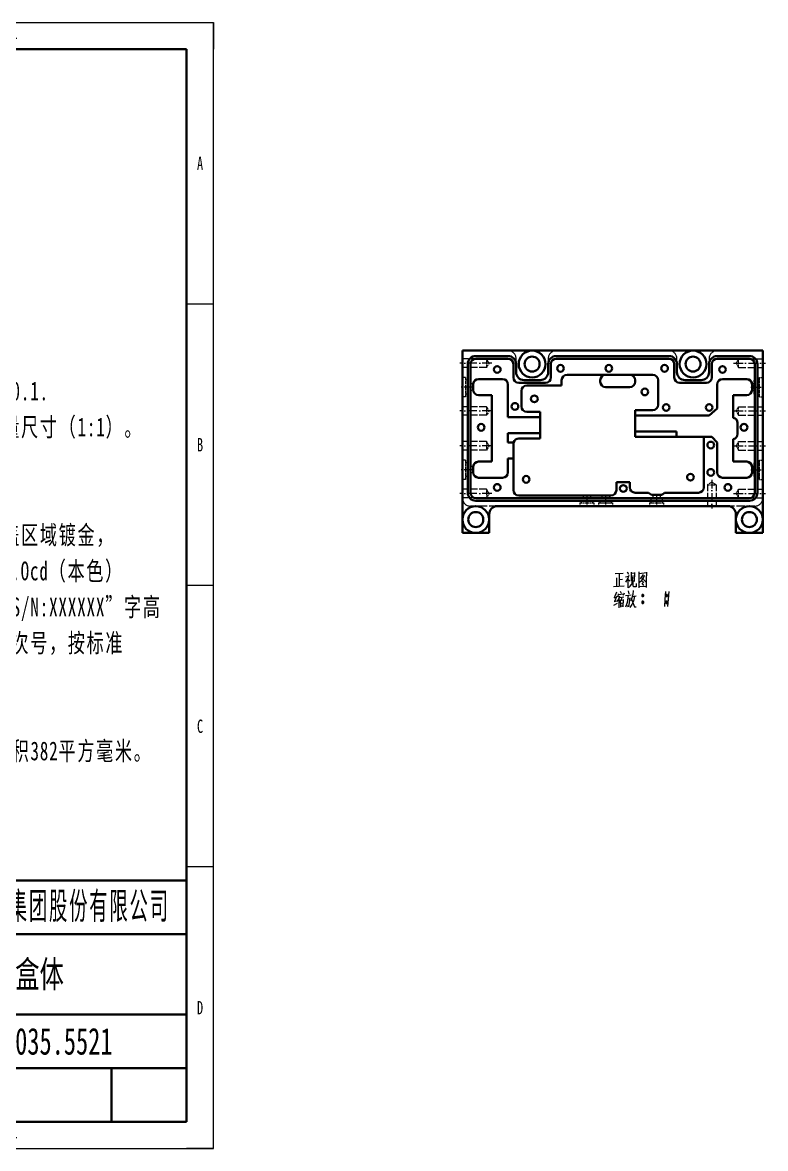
# Model space of a CAD drawing. Header units: millimetres. Extents: x -149 to 251, y -105 to 142.
# Drawn here: x 112.9 to 251.4, y -105 to 105 of the extents above; entities that cross this region are included whole.
import ezdxf
from ezdxf.enums import TextEntityAlignment as Align

# ---------------------------------------------------------------- set-up
doc = ezdxf.new("R2010")
doc.units = ezdxf.units.MM
for name, pattern in [('DASHDOT', [18.5, 12, -3, 0.5, -3]), ('DASHED', [15, 12, -3]), ('点画线', [18, 12, -2, 2, -2])]:
    doc.linetypes.add(name, pattern=pattern)
doc.layers.get('0').update_dxf_attribs({"color": 255, "lineweight": 35})
for name, color, linetype, lineweight in [('中心线层', 1, '点画线', 18), ('尺寸线层', 3, 'Continuous', 18), ('文本层', 3, 'Continuous', 18), ('粗实线层', 255, 'Continuous', 35), ('细实线层', 3, 'Continuous', 18), ('细线0层', 255, 'Continuous', 18)]:
    doc.layers.add(name, color=color, linetype=linetype, lineweight=lineweight)
doc.styles.add('_CAXA_TXTSTYLE_OVERRID_2', font='', dxfattribs={"width": 0.667, "height": 3.5})
doc.styles.add('标准', font='', dxfattribs={"width": 0.667})
doc.styles.get('_CAXA_TXTSTYLE_OVERRID_2').set_extended_font_data('仿宋')
doc.styles.get('标准').set_extended_font_data('宋体')

# ---------------------------------------------------------------- blocks, each defined once
blk = doc.blocks.new('*X2')
at = {"layer": '粗实线层'}
h = blk.add_hatch(color=150, dxfattribs=at)
h.paths.add_polyline_path([(-51.35, 36.46), (-51.35, 42.68), (-51.35, 43.63), (-49.09, 43.63), (-49.09, 40.69), (-46.81, 43.63), (-43.85, 43.63), (-46.43, 40.65), (-44.22, 36.48), (-46.97, 36.48), (-48.02, 38.82), (-49.13, 37.54), (-49.13, 36.46)], flags=0)
h.paths.add_polyline_path([(-51.13, 38.89), (-51.13, 39.65), (-51.13, 40.63), (-50.68, 40.63), (-50.68, 39.99), (-50.23, 40.63), (-49.58, 40.63), (-50.13, 40), (-49.61, 38.89), (-50.17, 38.89), (-50.49, 39.58), (-50.68, 39.37), (-50.68, 38.89)], flags=0)
h.paths.add_polyline_path([(-49.55, 40.16), (-49.55, 40.21), (-49.55, 40.63), (-48.19, 40.63), (-48.19, 40.16), (-48.65, 40.16), (-48.65, 38.89), (-49.12, 38.89), (-49.12, 40.16)], flags=0)
h.paths.add_polyline_path([(-48.03, 38.89), (-48.03, 39.98), (-48.03, 40.63), (-47.58, 40.63), (-47.58, 39.99), (-47.13, 40.63), (-46.48, 40.63), (-47.03, 40), (-46.51, 38.89), (-47.07, 38.89), (-47.39, 39.58), (-47.58, 39.37), (-47.58, 38.89)], flags=0)
at = {"layer": '中心线层'}
for p, q in [((-60.71, 25.6), (-60.71, 34.4)), ((-75.97, 30), (-55.97, 30))]:
    blk.add_line(p, q, dxfattribs=at)
at = {"layer": '尺寸线层'}
for p, q in [((-100, 40), (-180, 40)), ((-100, 35), (-180, 35)), ((-100, 30), (-180, 30)), ((-100, 15), (-180, 15)), ((-54.87, 10), (-180, 10)), ((-100, 5), (-180, 5))]:
    blk.add_line(p, q, dxfattribs=at)
at = {"layer": '文本层', "color": 150}
for p, q in [((-51.35, 36.46), (-51.35, 43.63)), ((-51.35, 43.63), (-49.09, 43.63)), ((-49.09, 43.63), (-49.09, 40.69)), ((-49.09, 40.69), (-46.81, 43.63)), ((-46.81, 43.63), (-43.85, 43.63)), ((-46.43, 40.65), (-43.85, 43.63)), ((-51.13, 40.63), (-51.13, 38.89)), ((-51.13, 40.63), (-50.68, 40.63)), ((-50.68, 40.63), (-50.68, 39.99)), ((-50.68, 39.99), (-50.23, 40.63)), ((-50.23, 40.63), (-49.58, 40.63)), ((-50.13, 40), (-49.58, 40.63)), ((-49.61, 38.89), (-50.13, 40)), ((-49.55, 40.63), (-48.19, 40.63)), ((-49.55, 40.63), (-49.55, 40.16)), ((-49.55, 40.16), (-49.12, 40.16)), ((-49.12, 40.16), (-49.12, 38.89)), ((-48.65, 40.16), (-48.19, 40.16)), ((-48.65, 40.16), (-48.65, 38.89)), ((-48.19, 40.63), (-48.19, 40.16)), ((-48.03, 40.63), (-48.03, 38.89)), ((-48.03, 40.63), (-47.58, 40.63)), ((-47.58, 40.63), (-47.58, 39.99)), ((-47.58, 39.99), (-47.13, 40.63)), ((-47.13, 40.63), (-46.48, 40.63)), ((-47.03, 40), (-46.48, 40.63)), ((-46.51, 38.89), (-47.03, 40)), ((-46.43, 40.65), (-44.22, 36.48)), ((-51.13, 38.89), (-50.68, 38.89)), ((-50.68, 39.37), (-50.49, 39.58)), ((-50.68, 38.89), (-50.68, 39.37)), ((-50.49, 39.58), (-50.17, 38.89)), ((-50.17, 38.89), (-49.61, 38.89)), ((-49.13, 37.54), (-48.02, 38.82)), ((-49.12, 38.89), (-48.65, 38.89)), ((-48.03, 38.89), (-47.58, 38.89)), ((-48.02, 38.82), (-46.97, 36.48)), ((-47.58, 39.37), (-47.39, 39.58)), ((-47.58, 38.89), (-47.58, 39.37)), ((-47.39, 39.58), (-47.07, 38.89)), ((-47.07, 38.89), (-46.51, 38.89)), ((-51.35, 36.46), (-49.13, 36.46)), ((-49.13, 36.46), (-49.13, 37.54)), ((-46.97, 36.48), (-44.22, 36.48))]:
    blk.add_line(p, q, dxfattribs=at)
at = {"layer": '文本层'}
blk.add_line((-49.13, 36.46), (-49.13, 36.46), dxfattribs=at)
at = {"layer": '粗实线层'}
for p, q in [((-180, 45), (-180, 0)), ((0, 45), (-180, 45)), ((-172, 45), (-172, 20)), ((-163.87, 45), (-163.87, 20)), ((-127.87, 45), (-127.87, 0)), ((-115.87, 45), (-115.87, 0)), ((-100, 0), (-100, 45)), ((-54.87, 45), (-54.87, 0)), ((0, 0), (0, 45)), ((-100, 35), (0, 35)), ((-76.87, 35), (-76.87, 15)), ((-73.79, 31.6), (-66.89, 33.4)), ((-73.79, 31.6), (-73.79, 28.4)), ((-66.89, 33.4), (-66.89, 26.6)), ((-73.79, 28.4), (-66.89, 26.6)), ((-100, 25), (-180, 25)), ((-54.87, 25), (-76.87, 25)), ((-100, 20), (-180, 20)), ((-167.87, 20), (-167.87, 0)), ((-155.87, 20), (-155.87, 0)), ((-139.87, 20), (-139.87, 0)), ((-54.87, 20), (0, 20)), ((-100, 15), (-54.87, 15)), ((-84.87, 15), (-84.87, 5)), ((-69.87, 15), (-69.87, 5)), ((0, 10), (-54.87, 10)), ((-14.04, 10), (-14.04, 0)), ((-100, 5), (-54.87, 5)), ((-76.87, 5), (-76.87, 0)), ((-180, 0), (0, 0))]:
    blk.add_line(p, q, dxfattribs=at)
for radius in [3.4, 1.6]:
    blk.add_circle((-60.71, 30), radius, dxfattribs=at)
at = {"layer": '细线0层'}
for p, q in [((-100, 30), (-76.87, 30)), ((-54.87, 20), (-76.87, 20))]:
    blk.add_line(p, q, dxfattribs=at)
at = {"layer": '尺寸线层', "color": 5, "insert": (-21.9, 40), "char_height": 5, "width": 42.792, "attachment_point": 5, "style": '_CAXA_TXTSTYLE_OVERRID_2'}
blk.add_mtext('\\T1.1;{\\W0.5;\\C150;今创集团股份有限公司}', dxfattribs=at)
at = {"layer": '尺寸线层', "attachment_point": 5, "style": '标准'}
for s, insert, char_height, width, line_spacing_factor in [('\\T1.1;\\W0.667;未标注公差', (-88.43, 32.5), 3.5, 38.5655, 0.921667), ('\\T1.1;\\W0.667;ISO2768-', (-88.43, 27.5), 3.5, 38.5655, 0.7), ('\\T1.1;\\W0.667;版本', (-176, 22.5), 3.5, 13.336, 0.921667), ('\\T1.1;\\W0.667;处数', (-167.93, 22.5), 3.5, 13.5605, 0.917778), ('\\T1.1;\\W0.667;更改文件号', (-145.87, 22.5), 3.5, 60.012, 0.917778), ('\\T1.1;\\W0.667;签字', (-121.87, 22.5), 3.5, 20.004, 0.921667), ('\\T1.1;\\W0.667;年 月 日', (-107.93, 22.5), 3.5, 26.4475, 0.921667), ('\\T1.1;\\W0.667;表面粗糙度', (-65.87, 22.5), 3.5, 36.674, 0.921667), ('\\T1.1;\\W0.667;设 计', (-173.93, 17.5), 3.5, 20.2285, 0.886667), ('\\T1.1;\\W0.667;工 艺', (-133.87, 17.5), 3.5, 20.004, 0.847778), ('\\T1.1;\\W0.667;ISO1302', (-65.87, 17.5), 3.5, 36.674, 0.7), ('\\T1.1;\\W0.667;校 核', (-173.93, 12.5), 3.5, 20.2285, 0.925556), ('\\T1.1;\\W0.667;标准化', (-133.87, 12.5), 3.5, 20.004, 0.917778), ('\\T1.1;\\W0.667;图 幅', (-92.43, 12.5), 3.5, 25.2295, 0.917778), ('\\T1.1;\\W0.667;重 量', (-77.37, 12.5), 3.5, 25.005, 0.875), ('\\T1.1;\\W0.667;比 例', (-62.37, 12.5), 3.5, 25.005, 0.902222), ('\\T1.1;\\W0.667;审核', (-133.87, 7.5), 3.5, 20.004, 0.925556), ('\\T1.1;\\W0.667;批准', (-133.87, 2.5), 3.5, 20.004, 0.91), ('\\T1.1;\\W0.667;共', (-96.46, 2.5), 3.5, 11.8108, 0.902222), ('\\T1.1;\\W0.667;张', (-80.87, 2.5), 3, 13.336, 0.766667), ('\\T1.1;\\W0.667;第', (-73.37, 2.5), 3.5, 11.669, 0.913889), ('\\T1.1;\\W0.667;张', (-58.31, 2.5), 3, 11.4846, 0.766667)]:
    blk.add_mtext(s, dxfattribs=dict(at, insert=insert, char_height=char_height, width=width, line_spacing_factor=line_spacing_factor))
at = {"layer": '尺寸线层', "char_height": 3.5, "width": 18.4107, "attachment_point": 5, "style": '标准'}
for s, insert in [('\\T1.1;\\H0.929172x;\\W0.610078;{\\C3;焊接审核}', (-173.93, 7.5)), ('\\T1.1;\\H0.929172x;\\W0.610078;{\\C3;粘接审核}', (-173.93, 2.5))]:
    blk.add_mtext(s, dxfattribs=dict(at, insert=insert))
at = {"layer": '尺寸线层', "style": '标准'}
for tag, height, width, p in [('KTK版本4', 3.34, 0.37182, (-176, 42.5)), ('处数4', 3.36, 0.62988, (-167.93, 42.5)), ('更改文件号4', 3.36, 0.667, (-145.87, 42.5)), ('签字4', 3.34, 0.667, (-121.87, 42.5)), ('年月日4', 3.34, 0.667, (-107.93, 42.5)), ('材料', 5, 0.667, (-77.43, 40)), ('KTK版本3', 3.34, 0.374264, (-176, 37.5)), ('处数3', 3.36, 0.636828, (-167.93, 37.5)), ('更改文件号3', 3.36, 0.667, (-145.87, 37.5)), ('签字3', 3.34, 0.667, (-121.87, 37.5)), ('年月日3', 3.34, 0.667, (-107.93, 37.5)), ('KTK版本2', 3.34, 0.374264, (-176, 32.5)), ('处数2', 3.36, 0.636828, (-167.93, 32.5)), ('更改文件号2', 3.36, 0.667, (-145.87, 32.5)), ('签字2', 3.34, 0.667, (-121.87, 32.5)), ('年月日2', 3.34, 0.667, (-107.93, 32.5)), ('KTK版本', 3.34, 0.429424, (-176, 27.5)), ('处数1', 3.36, 0.647024, (-167.93, 27.5)), ('更改文件号1', 3.36, 0.667, (-145.87, 27.5)), ('签字1', 3.34, 0.667, (-121.87, 27.5)), ('年月日1', 3.34, 0.667, (-107.93, 27.5)), ('名称', 5, 0.667, (-27.43, 27.5)), ('未注公差', 3, 0.667, (-88.43, 20)), ('设计', 3.47, 0.667, (-161.87, 17.5)), ('设计日期', 3.5, 0.667, (-147.87, 17.5)), ('工艺', 3.5, 0.667, (-121.87, 17.5)), ('工艺日期', 3.41, 0.667, (-107.93, 17.5)), ('图号', 5, 0.667, (-27.43, 15)), ('校核', 3.5, 0.667, (-161.87, 12.5)), ('校核日期', 3.33, 0.667, (-147.87, 12.5)), ('标准化', 3.36, 0.667, (-121.87, 12.5)), ('标准审核日期', 3.33, 0.525265, (-107.93, 12.5)), ('焊接审核', 3.25, 0.602894, (-161.87, 7.5)), ('焊接审核日期', 3.25, 0.538358, (-147.87, 7.5)), ('审核', 3.33, 0.667, (-121.87, 7.5)), ('审核日期', 3.33, 0.667, (-107.93, 7.5)), ('图幅', 3.36, 0.667, (-92.43, 7.5)), ('重量', 3.5, 0.667, (-77.37, 7.5)), ('比例', 3.41, 0.667, (-62.37, 7.5)), ('原图号', 5, 0.667, (-34.45, 5.12)), ('客户版本', 5, 0.462605, (-7.02, 5)), ('粘接审核', 3.25, 0.602894, (-161.87, 2.5)), ('粘接审核日期', 3.25, 0.538358, (-147.87, 2.5)), ('批准', 3.38, 0.667, (-121.87, 2.5)), ('批准日期', 3.37, 0.667, (-107.93, 2.5)), ('共几张', 3.38, 0.512128, (-88.89, 2.5)), ('第几张', 3.36, 0.521411, (-65.81, 2.5))]:
    blk.add_attdef(tag, text='', height=height, dxfattribs=dict(at, width=width)).set_placement(p, align=Align.MIDDLE_CENTER)
blk = doc.blocks.new('*X3')
at = {"layer": '尺寸线层', "linetype": 'Continuous'}
for p, q in [((-123.5, 96.29), (-148.5, 96.29)), ((-129.87, 96.29), (-129.87, -46.71)), ((-123.5, 90.79), (-148.5, 90.79)), ((-123.5, 85.29), (-148.5, 85.29)), ((-123.5, 79.79), (-148.5, 79.79)), ((-123.5, 74.29), (-148.5, 74.29)), ((-123.5, 68.79), (-148.5, 68.79)), ((-123.5, 63.29), (-148.5, 63.29)), ((-123.5, 57.79), (-148.5, 57.79)), ((-123.5, 52.29), (-148.5, 52.29)), ((-123.5, 46.79), (-148.5, 46.79)), ((-123.5, 41.29), (-148.5, 41.29)), ((-123.5, 35.79), (-148.5, 35.79)), ((-123.5, 30.29), (-148.5, 30.29)), ((-123.5, 24.79), (-148.5, 24.79)), ((-123.5, 19.29), (-148.5, 19.29)), ((-123.5, 13.79), (-148.5, 13.79)), ((-123.5, 8.29), (-148.5, 8.29)), ((-123.5, 2.79), (-148.5, 2.79)), ((-123.5, -2.71), (-148.5, -2.71)), ((-123.5, -8.21), (-148.5, -8.21)), ((-123.5, -13.71), (-148.5, -13.71)), ((-123.5, -19.21), (-148.5, -19.21)), ((-123.5, -24.71), (-148.5, -24.71)), ((-123.5, -30.21), (-148.5, -30.21)), ((-123.5, -35.71), (-148.5, -35.71)), ((-123.5, -41.21), (-148.5, -41.21)), ((-123.5, -46.71), (-148.5, -46.71))]:
    blk.add_line(p, q, dxfattribs=at)
at = {"layer": '文本层'}
for p, q in [((-148.5, -53), (-123.5, -53)), ((-148.5, -61), (-123.5, -61)), ((-148.5, -66), (-123.5, -66)), ((-148.5, -74), (-123.5, -74)), ((-148.5, -79), (-123.5, -79)), ((-148.5, -87), (-123.5, -87)), ((-148.5, -92), (-123.5, -92)), ((-148.5, -100), (-123.5, -100))]:
    blk.add_line(p, q, dxfattribs=at)
at = {"layer": '粗实线层'}
for p, q in [((-123.5, -100), (-123.5, 100)), ((-123.5, 100), (143.5, 100)), ((-73.5, 100), (-73.5, 90)), ((143.5, -100), (143.5, 100)), ((-73.5, 90), (-123.5, 90)), ((-123.5, -100), (143.5, -100))]:
    blk.add_line(p, q, dxfattribs=at)
at = {"layer": '细实线层'}
for p, q in [((-148.5, -105), (-148.5, 105)), ((-148.5, 105), (148.5, 105)), ((-74.25, 105), (-74.25, 100)), ((0, 105), (0, 100)), ((74.25, 105), (74.25, 100)), ((148.5, -105), (148.5, 105)), ((148.5, 105), (148.5, 100)), ((148.5, 52.5), (143.5, 52.5)), ((148.5, 0), (143.5, 0)), ((148.5, -52.5), (143.5, -52.5)), ((-74.25, -105), (-74.25, -100)), ((0, -105), (0, -100)), ((74.25, -105), (74.25, -100)), ((148.5, -105), (148.5, -100)), ((-148.5, -105), (148.5, -105)), ((-148.5, -105), (-123.5, -105)), ((148.5, -105), (143.5, -105))]:
    blk.add_line(p, q, dxfattribs=at)
at = {"layer": '尺寸线层', "linetype": 'Continuous', "char_height": 3, "attachment_point": 5, "style": '标准'}
for s, insert, width, line_spacing_factor in [('\\T1.1;\\W0.667;SQE', (-139.3, 87.9), 31.0587, 0.47619), ('\\T1.1;\\W0.667;试制车间', (-139.18, 82.46), 31.0587, 0.57381), ('\\T1.1;\\W0.54149;涂装车间（装配）', (-139.23, 76.87), 27.5396, 0.574243), ('\\T1.1;\\W0.54149;涂装车间（涂装）', (-139.23, 71.47), 27.5396, 0.574243), ('\\T1.1;\\W0.667;国际内装车间', (-139.18, 66.14), 31.0587, 0.561905), ('\\T1.1;\\W0.667;地铁复合车间', (-139.18, 60.54), 31.0587, 0.561905), ('\\T1.1;\\W0.667;屏蔽门车间', (-139.18, 55.22), 31.0587, 0.561905), ('\\W1;{\\W0.567;\\T1;电器车间}', (-139.18, 49.64), 37.2629, 0.561905), ('\\W1;{\\W0.567;\\T1;玻璃钢车间}', (-139.18, 44.06), 37.2629, 0.564286), ('\\T1.1;城轨内装车间', (-139.18, 38.62), 18.6315, 1.15057), ('\\T1.1;{\\W0.567;不锈钢箱体车间}', (-139.35, 33.02), 18.6315, 1.15057), ('\\T1.1;{\\W0.567;门系统总装车间}', (-139.18, 27.59), 18.6315, 1.15057), ('\\T1.1;{\\W0.567;座椅厨房车间}', (-139.18, 22.22), 18.6315, 1.15057), ('\\T1.1;碳钢车间', (-139.18, 16.71), 18.6315, 1.15057), ('{\\W0.567;\\T1;铝不锈钢车间}', (-139.18, 10.78), 18.6315, 1.15057), ('\\T1.1;风挡车间', (-138.89, 5.5), 18.6315, 1.15057), ('\\T1.1;风道车间', (-139.18, 0.11), 18.6315, 1.15057), ('\\T1.1;动车内装车间', (-139.18, -5.41), 18.6315, 1.15057), ('\\T1.1;采购部', (-139.18, -10.85), 18.6315, 1.15057), ('\\W1;{\\W0.567;\\T1;检修服务部}', (-138.58, -16.39), 37.2629, 0.564286), ('\\T1.1;品管部', (-139.18, -21.87), 18.6315, 1.15057), ('\\T1.1;生产保障部', (-139.18, -27.46), 18.6315, 1.15057), ('\\T1.1;工业化部', (-139.18, -32.9), 18.6315, 1.15057), ('\\T1.1;研发部', (-139.18, -38.35), 18.6315, 1.15057), ('\\T1.1;发放单位', (-139.18, -44.09), 18.6315, 0.853342), ('\\T1.1;份数', (-126.68, -43.94), 6.3685, 1.15057)]:
    blk.add_mtext(s, dxfattribs=dict(at, insert=insert, width=width, line_spacing_factor=line_spacing_factor))
at = {"layer": '尺寸线层', "style": '标准'}
for tag, height, width, p in [('T1', 2.5, 0.667, (-111.38, 102.5)), ('T2', 2.5, 0.667, (-37.12, 102.5)), ('T3', 2.5, 0.667, (37.12, 102.5)), ('T4', 2.5, 0.667, (111.38, 102.5)), ('SQE', 3.5, 0.667, (-126.68, 87.71)), ('试制车间', 3.5, 0.28375, (-126.68, 82.31)), ('R1', 2.5, 0.667, (146, 78.75)), ('涂装车间（装配）', 3.5, 0.147264, (-126.68, 76.8)), ('涂装车间（涂装）', 3.5, 0.147264, (-126.68, 71.39)), ('国际内装车间', 3.5, 0.189302, (-126.68, 65.98)), ('地铁复合车间', 3.5, 0.186278, (-126.68, 60.43)), ('屏蔽门车间', 3.5, 0.225254, (-126.68, 55.15)), ('电器车间', 3.5, 0.292284, (-126.68, 49.57)), ('玻璃钢车间', 3.5, 0.225603, (-126.68, 44.06)), ('城轨内装车间', 3.5, 0.186278, (-126.68, 38.62)), ('不锈钢箱体车间', 3.5, 0.15932, (-126.68, 33.18)), ('门系统总装车间', 3.5, 0.161527, (-126.68, 27.59)), ('R2', 2.5, 0.667, (146, 26.25)), ('座椅厨房车间', 3.5, 0.186516, (-126.68, 22.22)), ('碳钢车间', 3.5, 0.28375, (-126.68, 16.71)), ('铝不锈钢车间', 3.5, 0.186397, (-126.68, 10.78)), ('风挡车间', 3.5, 0.284026, (-126.68, 5.33)), ('风道车间', 3.5, 0.284026, (-126.68, 0.11)), ('动车内装车间', 3.5, 0.186397, (-126.68, -5.41)), ('采购部', 3.5, 0.378308, (-126.68, -10.85)), ('检修服务部', 3.5, 0.223014, (-126.68, -16.01)), ('品管部', 3.5, 0.389426, (-126.68, -21.87)), ('生产保障部', 3.5, 0.223356, (-126.68, -27.46)), ('R3', 2.5, 0.667, (146, -26.25)), ('工业化部', 3.5, 0.281557, (-126.68, -32.9)), ('研发部', 3.5, 0.3788, (-126.68, -38.21)), ('旧底图总号', 3, 0.667, (-136, -57)), ('底图总号', 3, 0.667, (-136, -70)), ('R4', 2.5, 0.667, (146, -78.75)), ('签字', 3, 0.667, (-136, -83)), ('日期', 3, 0.667, (-136, -96)), ('B1', 2.5, 0.667, (-111.38, -102.5)), ('B2', 2.5, 0.667, (-37.12, -102.5)), ('B3', 2.5, 0.667, (37.12, -102.5)), ('B4', 2.5, 0.667, (111.38, -102.5))]:
    blk.add_attdef(tag, text='', height=height, dxfattribs=dict(at, width=width)).set_placement(p, align=Align.MIDDLE_CENTER)
at = {"layer": '尺寸线层', "style": '标准', "width": 0.667}
blk.add_attdef('图号', text='', height=5.05, rotation=180, dxfattribs=at).set_placement((-98.5, 95), align=Align.MIDDLE_CENTER)
at = {"layer": '文本层', "char_height": 3.5, "width": 25, "attachment_point": 5, "style": '标准'}
for s, insert in [('\\T1.1;旧底图总号', (-136, -50.5)), ('\\T1.1;底图总号', (-136, -63.5)), ('\\T1.1;签    字', (-136, -76.5)), ('\\T1.1;日    期', (-136, -89.5))]:
    blk.add_mtext(s, dxfattribs=dict(at, insert=insert))

msp = doc.modelspace()

# ---------------------------------------------------------------- linework, layer by layer
at = {"color": 7, "lineweight": 35}
for p, q in [((194.91, 43.8), (250.91, 43.8)), ((194.91, 12.3), (194.91, 43.8)), ((212.41, 42.8), (233.41, 42.8)), ((212.41, 42.3), (233.41, 42.3)), ((250.91, 43.8), (250.91, 12.3)), ((195.91, 17.3), (195.91, 41.3)), ((196.41, 17.3), (196.41, 41.3)), ((249.41, 41.3), (249.41, 17.3)), ((249.91, 41.3), (249.91, 17.3)), ((248.41, 16.3), (197.41, 16.3)), ((248.41, 15.8), (197.41, 15.8)), ((244.41, 14.8), (201.41, 14.8))]:
    msp.add_line(p, q, dxfattribs=at)
at = {"color": 7, "linetype": 'DASHED', "lineweight": 13, "ltscale": 0.1125}
for p, q in [((199.41, 42.25), (194.91, 42.25)), ((246.41, 42.25), (250.91, 42.25)), ((199.41, 40.65), (194.91, 40.65)), ((246.41, 40.65), (250.91, 40.65)), ((242.41, 37.5), (242.41, 33)), ((199.41, 33.35), (194.91, 33.35)), ((199.41, 31.75), (194.91, 31.75)), ((246.41, 33.35), (250.91, 33.35)), ((246.41, 31.75), (250.91, 31.75)), ((199.41, 26.85), (194.91, 26.85)), ((199.41, 25.25), (194.91, 25.25)), ((246.41, 26.85), (250.91, 26.85)), ((246.41, 25.25), (250.91, 25.25)), ((197.91, 20.1), (202.41, 20.1)), ((243.41, 20.1), (247.91, 20.1)), ((199.41, 17.95), (194.91, 17.95)), ((246.41, 17.95), (250.91, 17.95)), ((199.41, 16.35), (194.91, 16.35)), ((246.41, 16.35), (250.91, 16.35))]:
    msp.add_line(p, q, dxfattribs=at)
at = {"color": 7, "lineweight": 35, "ltscale": 0.15}
for p, q in [((197.41, 42.8), (203.41, 42.8)), ((197.41, 42.3), (203.41, 42.3)), ((242.41, 42.8), (248.41, 42.8)), ((242.41, 42.3), (248.41, 42.3)), ((203.41, 31.4), (209.41, 31.4)), ((209.41, 31.4), (203.41, 31.4)), ((209.41, 28.4), (203.41, 28.4))]:
    msp.add_line(p, q, dxfattribs=at)
at = {"color": 7, "linetype": 'DASHED', "lineweight": 13, "ltscale": 0.02}
for p, q in [((199.41, 42.25), (199.41, 41.45)), ((246.41, 41.45), (246.41, 42.25)), ((199.41, 41.45), (199.41, 40.65)), ((246.41, 40.65), (246.41, 41.45)), ((199.41, 33.35), (199.41, 32.55)), ((199.41, 32.55), (199.41, 31.75)), ((246.41, 32.55), (246.41, 33.35)), ((246.41, 31.75), (246.41, 32.55)), ((199.41, 26.85), (199.41, 26.05)), ((199.41, 26.05), (199.41, 25.25)), ((246.41, 26.05), (246.41, 26.85)), ((246.41, 25.25), (246.41, 26.05)), ((199.41, 17.95), (199.41, 17.15)), ((199.41, 17.15), (199.41, 16.35)), ((246.41, 17.15), (246.41, 17.95)), ((246.41, 16.35), (246.41, 17.15))]:
    msp.add_line(p, q, dxfattribs=at)
at = {"color": 7, "linetype": 'DASHED', "lineweight": 13, "ltscale": 0.023333}
for p, q in [((199.89, 41.45), (199.41, 42.25)), ((245.93, 41.45), (246.41, 42.25)), ((199.89, 41.45), (199.41, 40.65)), ((245.93, 41.45), (246.41, 40.65)), ((199.89, 32.55), (199.41, 33.35)), ((199.89, 32.55), (199.41, 31.75)), ((245.93, 32.55), (246.41, 33.35)), ((245.93, 32.55), (246.41, 31.75)), ((199.89, 26.05), (199.41, 26.85)), ((199.89, 26.05), (199.41, 25.25)), ((245.93, 26.05), (246.41, 26.85)), ((245.93, 26.05), (246.41, 25.25)), ((199.89, 17.15), (199.41, 17.95)), ((199.89, 17.15), (199.41, 16.35)), ((245.93, 17.15), (246.41, 17.95)), ((245.93, 17.15), (246.41, 16.35))]:
    msp.add_line(p, q, dxfattribs=at)
at = {"color": 7, "linetype": 'DASHED', "lineweight": 13, "ltscale": 0.025}
for p, q in [((204.91, 41.3), (204.91, 42.3)), ((210.91, 42.3), (210.91, 41.3)), ((234.91, 41.3), (234.91, 42.3)), ((240.91, 42.3), (240.91, 41.3)), ((196.51, 38.3), (195.51, 38.3)), ((249.31, 38.3), (250.31, 38.3)), ((196.51, 35.7), (195.51, 35.7)), ((249.31, 35.7), (250.31, 35.7)), ((234.81, 28.7), (234.81, 27.7)), ((203.41, 23.7), (204.41, 23.7)), ((196.51, 22.9), (195.51, 22.9)), ((249.31, 22.9), (250.31, 22.9)), ((249.31, 22.9), (250.31, 22.9)), ((196.51, 20.3), (195.51, 20.3)), ((249.31, 20.3), (250.31, 20.3)), ((249.31, 20.3), (250.31, 20.3)), ((217.06, 16.4), (217.06, 15.4)), ((217.06, 16.4), (217.06, 15.4)), ((219.16, 16.4), (219.16, 15.4)), ((219.16, 16.4), (219.16, 15.4)), ((220.56, 16.4), (220.56, 15.4)), ((222.66, 16.4), (222.66, 15.4)), ((230.06, 16.41), (230.06, 15.41)), ((232.16, 16.41), (232.16, 15.41))]:
    msp.add_line(p, q, dxfattribs=at)
at = {"color": 7, "linetype": 'DASHDOT', "lineweight": 13, "ltscale": 0.149435}
for p, q in [((200.39, 41.45), (194.41, 41.45)), ((200.39, 32.55), (194.41, 32.55)), ((200.39, 26.05), (194.41, 26.05)), ((200.39, 17.15), (194.41, 17.15))]:
    msp.add_line(p, q, dxfattribs=at)
at = {"color": 7, "lineweight": 35, "ltscale": 0.0625}
for p, q in [((204.41, 41.3), (204.41, 38.8)), ((211.41, 38.8), (211.41, 41.3)), ((234.41, 41.3), (234.41, 38.8)), ((241.41, 38.8), (241.41, 41.3)), ((200.41, 35.5), (197.91, 35.5)), ((197.91, 35.5), (200.41, 35.5)), ((247.91, 35.5), (245.41, 35.5)), ((209.41, 32.4), (206.91, 32.4)), ((197.91, 23.1), (200.41, 23.1)), ((200.41, 23.1), (197.91, 23.1)), ((245.41, 23.1), (247.91, 23.1)), ((247.91, 23.1), (245.41, 23.1)), ((226.11, 19.3), (223.61, 19.3)), ((229.61, 17.3), (227.11, 17.3)), ((194.91, 9.8), (194.91, 12.3)), ((199.91, 12.3), (199.91, 9.8)), ((245.91, 9.8), (245.91, 12.3)), ((250.91, 12.3), (250.91, 9.8)), ((194.91, 9.8), (197.41, 9.8)), ((199.91, 9.8), (197.41, 9.8)), ((248.41, 9.8), (245.91, 9.8)), ((250.91, 9.8), (248.41, 9.8))]:
    msp.add_line(p, q, dxfattribs=at)
at = {"color": 7, "lineweight": 35, "ltscale": 0.0375}
for p, q in [((204.91, 41.3), (204.91, 39.8)), ((210.91, 39.8), (210.91, 41.3)), ((234.91, 41.3), (234.91, 39.8)), ((240.91, 39.8), (240.91, 41.3)), ((241.41, 27.7), (239.91, 27.7)), ((223.61, 19.3), (223.61, 17.8))]:
    msp.add_line(p, q, dxfattribs=at)
at = {"color": 7, "linetype": 'DASHDOT', "lineweight": 13, "ltscale": 0.14942}
for p, q in [((245.43, 41.45), (251.41, 41.45)), ((245.43, 32.55), (251.41, 32.55)), ((245.43, 26.05), (251.41, 26.05)), ((245.43, 17.15), (251.41, 17.15))]:
    msp.add_line(p, q, dxfattribs=at)
at = {"color": 7, "linetype": 'DASHED', "lineweight": 13, "ltscale": 0.014999}
for p, q in [((195.51, 38.8), (194.91, 38.8)), ((250.31, 38.8), (250.91, 38.8)), ((195.51, 35.2), (194.91, 35.2)), ((250.31, 35.2), (250.91, 35.2)), ((195.51, 23.4), (194.91, 23.4)), ((250.31, 23.4), (250.91, 23.4)), ((250.31, 23.4), (250.91, 23.4)), ((195.51, 19.8), (194.91, 19.8)), ((250.31, 19.8), (250.91, 19.8)), ((250.31, 19.8), (250.91, 19.8))]:
    msp.add_line(p, q, dxfattribs=at)
at = {"color": 7, "linetype": 'DASHED', "lineweight": 13, "ltscale": 0.045}
for p, q in [((195.51, 38.8), (195.51, 37)), ((250.31, 37), (250.31, 38.8)), ((195.51, 37), (195.51, 35.2)), ((250.31, 35.2), (250.31, 37)), ((195.51, 23.4), (195.51, 21.6)), ((250.31, 21.6), (250.31, 23.4)), ((250.31, 21.6), (250.31, 23.4)), ((250.91, 23.4), (250.91, 21.6)), ((195.51, 21.6), (195.51, 19.8)), ((250.31, 19.8), (250.31, 21.6)), ((250.31, 19.8), (250.31, 21.6))]:
    msp.add_line(p, q, dxfattribs=at)
at = {"color": 7, "linetype": 'DASHED', "lineweight": 13, "ltscale": 0.0325}
for p, q in [((196.51, 38.3), (196.51, 37)), ((249.31, 37), (249.31, 38.3)), ((196.51, 37), (196.51, 35.7)), ((249.31, 35.7), (249.31, 37)), ((196.51, 22.9), (196.51, 21.6)), ((196.51, 21.6), (196.51, 20.3)), ((249.31, 21.6), (249.31, 22.9)), ((249.31, 21.6), (249.31, 22.9)), ((249.31, 20.3), (249.31, 21.6)), ((249.31, 20.3), (249.31, 21.6))]:
    msp.add_line(p, q, dxfattribs=at)
at = {"color": 7, "lineweight": 35, "ltscale": 0.1125}
for p, q in [((197.91, 38.5), (202.41, 38.5)), ((202.41, 38.5), (197.91, 38.5)), ((243.41, 38.5), (247.91, 38.5)), ((247.91, 38.5), (243.41, 38.5)), ((226.11, 37), (221.61, 37)), ((242.41, 33), (242.41, 37.5)), ((202.41, 20.1), (197.91, 20.1)), ((247.91, 20.1), (243.41, 20.1))]:
    msp.add_line(p, q, dxfattribs=at)
at = {"color": 7, "lineweight": 35, "ltscale": 0.075}
for p, q in [((206.41, 38.3), (209.41, 38.3)), ((236.41, 38.3), (239.41, 38.3)), ((227.11, 31.7), (227.11, 28.7)), ((227.11, 31.7), (227.11, 28.7)), ((209.41, 28.4), (209.41, 31.4)), ((209.41, 28.4), (209.41, 31.4))]:
    msp.add_line(p, q, dxfattribs=at)
at = {"color": 7, "lineweight": 35, "ltscale": 0.025}
for p, q in [((213.41, 37.3), (213.41, 38.3)), ((196.91, 36.5), (196.91, 37.5)), ((248.91, 37.5), (248.91, 36.5)), ((209.41, 31.4), (209.41, 32.4)), ((227.11, 32.7), (227.11, 31.7)), ((227.11, 28.7), (227.11, 27.7)), ((234.81, 27.7), (234.81, 28.7)), ((204.41, 23.7), (203.41, 23.7)), ((196.91, 21.1), (196.91, 22.1)), ((226.11, 18.3), (226.11, 19.3)), ((199.91, 13.3), (199.91, 12.3)), ((245.91, 12.3), (245.91, 13.3))]:
    msp.add_line(p, q, dxfattribs=at)
at = {"color": 7, "lineweight": 35, "ltscale": 0.4}
msp.add_line((214.41, 39.3), (230.41, 39.3), dxfattribs=at)
at = {"color": 7, "lineweight": 35, "ltscale": 0.0075}
for p, q in [((220.61, 38), (220.61, 38.3)), ((227.11, 38.3), (227.11, 38))]:
    msp.add_line(p, q, dxfattribs=at)
at = {"color": 7, "lineweight": 35, "ltscale": 0.115}
msp.add_line((231.41, 38.3), (231.41, 33.7), dxfattribs=at)
at = {"color": 7, "linetype": 'DASHDOT', "lineweight": 13, "ltscale": 0.060165}
for p, q in [((197.12, 37), (194.71, 37)), ((197.12, 21.6), (194.71, 21.6))]:
    msp.add_line(p, q, dxfattribs=at)
at = {"color": 7, "linetype": 'DASHED', "lineweight": 13, "ltscale": 0.010126}
for p, q in [((196.92, 37.6), (196.51, 37.6)), ((196.92, 36.4), (196.51, 36.4)), ((248.91, 37.6), (249.31, 37.6)), ((248.91, 36.4), (249.31, 36.4)), ((196.92, 22.2), (196.51, 22.2)), ((248.91, 22.2), (249.31, 22.2)), ((248.91, 22.2), (249.31, 22.2)), ((196.92, 21), (196.51, 21)), ((248.91, 21), (249.31, 21)), ((248.91, 21), (249.31, 21))]:
    msp.add_line(p, q, dxfattribs=at)
at = {"color": 7, "linetype": 'DASHED', "lineweight": 13, "ltscale": 0.0125}
for p, q in [((196.91, 37.5), (196.91, 37)), ((196.91, 37), (196.91, 36.5)), ((196.91, 22.1), (196.91, 21.6)), ((196.91, 21.6), (196.91, 21.1)), ((230.41, 16.91), (230.41, 16.41)), ((231.81, 16.91), (231.81, 16.41))]:
    msp.add_line(p, q, dxfattribs=at)
at = {"color": 7, "lineweight": 35, "ltscale": 0.152499}
for p, q in [((203.41, 37.5), (203.41, 31.4)), ((203.41, 31.4), (203.41, 37.5))]:
    msp.add_line(p, q, dxfattribs=at)
at = {"color": 7, "lineweight": 35, "ltscale": 0.125}
for p, q in [((205.41, 37.8), (210.41, 37.8)), ((235.41, 37.8), (240.41, 37.8))]:
    msp.add_line(p, q, dxfattribs=at)
at = {"color": 7, "lineweight": 35, "ltscale": 0.072499}
msp.add_line((205.91, 33.4), (205.91, 36.3), dxfattribs=at)
at = {"color": 7, "lineweight": 35, "ltscale": 0.1625}
msp.add_line((206.91, 37.3), (213.41, 37.3), dxfattribs=at)
at = {"color": 7, "linetype": 'DASHDOT', "lineweight": 13, "ltscale": 0.060147}
for p, q in [((248.71, 37), (251.11, 37)), ((248.71, 21.6), (251.11, 21.6))]:
    msp.add_line(p, q, dxfattribs=at)
at = {"color": 7, "lineweight": 35, "ltscale": 0.0125}
for p, q in [((248.91, 37), (248.91, 37.5)), ((248.91, 36.5), (248.91, 37)), ((248.91, 21.1), (248.91, 21.6)), ((248.91, 21.1), (248.91, 21.6)), ((248.91, 21.1), (248.91, 21.6))]:
    msp.add_line(p, q, dxfattribs=at)
at = {"color": 7, "lineweight": 35, "ltscale": 0.31}
msp.add_line((200.41, 23.1), (200.41, 35.5), dxfattribs=at)
at = {"color": 7, "linetype": 'DASHED', "lineweight": 13, "ltscale": 0.31}
msp.add_line((200.41, 35.5), (200.41, 23.1), dxfattribs=at)
at = {"color": 7, "lineweight": 35, "ltscale": 0.105}
for p, q in [((245.41, 35.5), (245.41, 31.3)), ((245.41, 31.3), (245.41, 35.5)), ((245.41, 27.3), (245.41, 23.1)), ((245.41, 23.1), (245.41, 27.3))]:
    msp.add_line(p, q, dxfattribs=at)
at = {"color": 7, "linetype": 'DASHED', "lineweight": 13, "ltscale": 0.0625}
msp.add_line((245.41, 35.5), (247.91, 35.5), dxfattribs=at)
at = {"color": 7, "lineweight": 35, "ltscale": 0.082501}
msp.add_line((230.41, 32.7), (227.11, 32.7), dxfattribs=at)
at = {"color": 7, "lineweight": 35, "ltscale": 0.345001}
for p, q in [((227.11, 31.7), (240.91, 31.7)), ((240.91, 31.7), (227.11, 31.7))]:
    msp.add_line(p, q, dxfattribs=at)
at = {"color": 7, "lineweight": 35, "ltscale": 0.049624}
for p, q in [((240.91, 31.7), (242.41, 33)), ((242.41, 33), (240.91, 31.7))]:
    msp.add_line(p, q, dxfattribs=at)
at = {"color": 7, "lineweight": 35, "ltscale": 0.05101}
for p, q in [((246.21, 30.32), (246.21, 28.28)), ((246.21, 28.28), (246.21, 30.32))]:
    msp.add_line(p, q, dxfattribs=at)
at = {"color": 7, "lineweight": 35, "ltscale": 0.042501}
for p, q in [((203.41, 28.4), (203.41, 26.7)), ((203.41, 26.7), (203.41, 28.4))]:
    msp.add_line(p, q, dxfattribs=at)
at = {"color": 7, "linetype": 'DASHED', "lineweight": 13, "ltscale": 0.15}
msp.add_line((203.41, 28.4), (209.41, 28.4), dxfattribs=at)
at = {"color": 7, "lineweight": 35, "ltscale": 0.1}
msp.add_line((205.41, 27.4), (209.41, 27.4), dxfattribs=at)
at = {"color": 7, "lineweight": 35, "ltscale": 0.025001}
for p, q in [((209.41, 27.4), (209.41, 28.4)), ((248.91, 22.1), (248.91, 21.1))]:
    msp.add_line(p, q, dxfattribs=at)
at = {"color": 7, "lineweight": 35, "ltscale": 0.192502}
for p, q in [((234.81, 28.7), (227.11, 28.7)), ((227.11, 27.7), (234.81, 27.7))]:
    msp.add_line(p, q, dxfattribs=at)
at = {"color": 7, "linetype": 'DASHED', "lineweight": 13, "ltscale": 0.192502}
msp.add_line((227.11, 28.7), (234.81, 28.7), dxfattribs=at)
at = {"color": 7, "lineweight": 35, "ltscale": 0.127499}
msp.add_line((234.81, 27.7), (239.91, 27.7), dxfattribs=at)
msp.add_line((234.81, 27.7), (239.91, 27.7), dxfattribs=at)
at = {"color": 7, "lineweight": 35, "ltscale": 0.235}
msp.add_line((239.91, 27.7), (239.91, 18.3), dxfattribs=at)
at = {"color": 7, "linetype": 'DASHED', "lineweight": 13, "ltscale": 0.0375}
msp.add_line((239.91, 27.7), (241.41, 27.7), dxfattribs=at)
at = {"color": 7, "lineweight": 35, "ltscale": 0.035355}
msp.add_line((242.41, 26.7), (241.41, 27.7), dxfattribs=at)
at = {"color": 7, "linetype": 'DASHED', "lineweight": 13, "ltscale": 0.035355}
msp.add_line((241.41, 27.7), (242.41, 26.7), dxfattribs=at)
at = {"color": 7, "lineweight": 35, "ltscale": 0.026151}
for p, q in [((203.41, 26.7), (204.46, 26.7)), ((204.46, 26.7), (203.41, 26.7))]:
    msp.add_line(p, q, dxfattribs=at)
at = {"color": 7, "lineweight": 35, "ltscale": 0.0675}
msp.add_line((204.41, 23.7), (204.41, 26.4), dxfattribs=at)
msp.add_line((204.41, 23.7), (204.41, 26.4), dxfattribs=at)
at = {"color": 7, "lineweight": 35, "ltscale": 0.14}
msp.add_line((242.41, 21.1), (242.41, 26.7), dxfattribs=at)
at = {"color": 7, "linetype": 'DASHED', "lineweight": 13, "ltscale": 0.14}
msp.add_line((242.41, 26.7), (242.41, 21.1), dxfattribs=at)
at = {"color": 7, "lineweight": 35, "ltscale": 0.064999}
for p, q in [((203.41, 23.7), (203.41, 21.1)), ((203.41, 21.1), (203.41, 23.7))]:
    msp.add_line(p, q, dxfattribs=at)
at = {"color": 7, "lineweight": 35, "ltscale": 0.1475}
msp.add_line((204.41, 17.8), (204.41, 23.7), dxfattribs=at)
at = {"color": 7, "lineweight": 35, "ltscale": 0.012501}
for p, q in [((248.91, 21.6), (248.91, 22.1)), ((248.91, 22.1), (248.91, 21.6)), ((248.91, 21.6), (248.91, 22.1))]:
    msp.add_line(p, q, dxfattribs=at)
at = {"color": 7, "linetype": 'DASHED', "lineweight": 13, "ltscale": 0.044987}
msp.add_line((250.91, 21.6), (250.91, 19.8), dxfattribs=at)
at = {"color": 7, "linetype": 'DASHED', "lineweight": 13, "ltscale": 0.023334}
for q in [(240.61, 18.8), (242.21, 18.8)]:
    msp.add_line((241.41, 19.28), q, dxfattribs=at)
at = {"color": 7, "linetype": 'DASHDOT', "lineweight": 13, "ltscale": 0.134435}
msp.add_line((241.41, 19.73), (241.41, 14.35), dxfattribs=at)
at = {"color": 7, "linetype": 'DASHDOT', "lineweight": 13, "ltscale": 0.060015}
for p, q in [((218.11, 17), (218.11, 14.6)), ((221.61, 17), (221.61, 14.6))]:
    msp.add_line(p, q, dxfattribs=at)
at = {"color": 7, "lineweight": 35, "ltscale": 0.035379}
msp.add_line((231.82, 16.91), (230.41, 16.91), dxfattribs=at)
at = {"color": 7, "linetype": 'DASHDOT', "lineweight": 13, "ltscale": 0.063315}
msp.add_line((231.11, 17.12), (231.11, 14.59), dxfattribs=at)
at = {"color": 7, "lineweight": 35, "ltscale": 0.157501}
msp.add_line((238.91, 17.3), (232.61, 17.3), dxfattribs=at)
at = {"color": 7, "linetype": 'DASHED', "lineweight": 13, "ltscale": 0.020001}
for p, q in [((240.61, 18.8), (241.41, 18.8)), ((241.41, 18.8), (242.21, 18.8))]:
    msp.add_line(p, q, dxfattribs=at)
at = {"color": 7, "linetype": 'DASHED', "lineweight": 13, "ltscale": 0.1}
for p, q in [((240.61, 18.8), (240.61, 14.8)), ((242.21, 18.8), (242.21, 14.8))]:
    msp.add_line(p, q, dxfattribs=at)
at = {"color": 7, "linetype": 'DASHED', "lineweight": 13, "ltscale": 0.125}
for p, q in [((201.41, 14.8), (196.41, 14.8)), ((249.41, 14.8), (244.41, 14.8))]:
    msp.add_line(p, q, dxfattribs=at)
at = {"color": 7, "lineweight": 35, "ltscale": 0.429999}
msp.add_line((222.61, 16.8), (205.41, 16.8), dxfattribs=at)
at = {"color": 7, "linetype": 'DASHED', "lineweight": 13, "ltscale": 0.032498}
for p, q in [((216.81, 15.4), (218.11, 15.4)), ((216.81, 15.4), (218.11, 15.4)), ((220.31, 15.4), (221.61, 15.4)), ((229.81, 15.41), (231.11, 15.41))]:
    msp.add_line(p, q, dxfattribs=at)
at = {"color": 7, "linetype": 'DASHED', "lineweight": 13, "ltscale": 0.015}
for p, q in [((216.81, 15.4), (216.81, 14.8)), ((216.81, 15.4), (216.81, 14.8)), ((219.41, 15.4), (219.41, 14.8)), ((219.41, 15.4), (219.41, 14.8)), ((220.31, 15.4), (220.31, 14.8)), ((222.91, 15.4), (222.91, 14.8))]:
    msp.add_line(p, q, dxfattribs=at)
at = {"color": 7, "lineweight": 35, "ltscale": 0.032489}
msp.add_line((218.11, 14.8), (216.81, 14.8), dxfattribs=at)
at = {"color": 7, "linetype": 'DASHED', "lineweight": 13, "ltscale": 0.026248}
for p, q in [((217.06, 16.4), (218.11, 16.4)), ((217.06, 16.4), (218.11, 16.4)), ((220.56, 16.4), (221.61, 16.4)), ((230.06, 16.41), (231.11, 16.41))]:
    msp.add_line(p, q, dxfattribs=at)
at = {"color": 7, "linetype": 'DASHED', "lineweight": 13, "ltscale": 0.01}
for p, q in [((217.41, 16.8), (217.41, 16.4)), ((217.41, 16.8), (217.41, 16.4)), ((218.81, 16.8), (218.81, 16.4)), ((218.81, 16.8), (218.81, 16.4)), ((220.91, 16.8), (220.91, 16.4)), ((222.31, 16.8), (222.31, 16.4))]:
    msp.add_line(p, q, dxfattribs=at)
at = {"color": 7, "linetype": 'DASHED', "lineweight": 13, "ltscale": 0.017499}
msp.add_line((217.41, 16.8), (218.11, 16.8), dxfattribs=at)
at = {"color": 7, "linetype": 'DASHED', "lineweight": 13, "ltscale": 0.017502}
msp.add_line((218.11, 16.8), (218.81, 16.8), dxfattribs=at)
at = {"color": 7, "linetype": 'DASHED', "lineweight": 13, "ltscale": 0.026251}
for p, q in [((218.11, 16.4), (219.16, 16.4)), ((218.11, 16.4), (219.16, 16.4)), ((221.61, 16.4), (222.66, 16.4)), ((231.11, 16.41), (232.16, 16.41))]:
    msp.add_line(p, q, dxfattribs=at)
at = {"color": 7, "linetype": 'DASHED', "lineweight": 13, "ltscale": 0.032501}
for p, q in [((218.11, 15.4), (219.41, 15.4)), ((218.11, 15.4), (219.41, 15.4)), ((221.61, 15.4), (222.91, 15.4)), ((231.11, 15.41), (232.41, 15.41))]:
    msp.add_line(p, q, dxfattribs=at)
at = {"color": 7, "lineweight": 35, "ltscale": 0.032501}
msp.add_line((219.41, 14.8), (218.11, 14.8), dxfattribs=at)
at = {"color": 7, "linetype": 'DASHED', "lineweight": 13, "ltscale": 0.01525}
for p, q in [((229.81, 15.41), (229.81, 14.8)), ((232.41, 15.41), (232.41, 14.8))]:
    msp.add_line(p, q, dxfattribs=at)
at = {"color": 7, "lineweight": 13}
for points in [[(223.37, 2.24), (224.87, 2.31)], [(224.14, 2.24), (224.14, 1.08), (224.14, -0.11)], [(225.61, 2.52), (225.89, 2.1)], [(226.38, 2.48), (226.38, 0.8)], [(227.04, 2.31), (226.38, 2.24)], [(226.97, 0.73), (227.04, 2.41)], [(227.81, 2.52), (227.81, 1.05), (227.81, -0.46)], [(227.81, 2.48), (227.81, 1.08), (227.81, -0.32)], [(229.28, 2.34), (227.81, 2.2)], [(229.25, -0.28), (229.25, 1.08), (229.28, 2.48)], [(223.65, 1.43), (223.65, -0.14)], [(224.14, 1.12), (224.77, 1.19)], [(225.96, 1.85), (225.78, 1.36), (225.29, 0.63)], [(225.33, 1.64), (225.89, 1.71)], [(225.78, 1.36), (225.78, -0.42)], [(225.78, 1.19), (226.1, 0.87)], [(226.17, -0.14), (226.41, 0.21)], [(226.59, 0.84), (226.41, 0.21)], [(226.69, 1.89), (226.59, 0.84)], [(226.73, -0.14), (226.73, 0.94)], [(227.29, 0.38), (227.29, -0.25)], [(227.88, 0.59), (228.37, 1.01)], [(228.58, 2.06), (228.02, 1.26)], [(228.34, 1.5), (229.04, 0.77)], [(228.34, 0.42), (228.69, 0.03)], [(228.37, 1.71), (228.83, 1.78)], [(228.37, 1.01), (228.58, 1.29)], [(228.44, 0.8), (228.69, 0.52)], [(228.58, 1.29), (228.93, 1.92)], [(229.04, 0.77), (229.21, 0.8)], [(223.09, -0.18), (225.05, -0.07)], [(223.65, -1.23), (223.19, -2.31)], [(223.72, -2), (223.26, -3.01)], [(223.96, -1.54), (223.86, -2.1)], [(223.96, -1.68), (225.01, -1.54)], [(224.21, -1.96), (224.03, -2.52)], [(224.35, -1.05), (224.52, -1.44)], [(225.05, -1.44), (224.91, -1.89)], [(225.82, -1.82), (225.71, -2.73), (225.61, -3.15), (225.29, -4.03)], [(225.33, -1.89), (226.38, -1.75)], [(225.82, -0.98), (225.92, -1.54)], [(225.89, -0.42), (226.17, -0.14)], [(226.66, -1.68), (226.52, -2.31)], [(226.59, -2.07), (227.29, -1.93)], [(226.73, -0.95), (226.66, -1.68)], [(226.87, -0.25), (226.73, -0.14)], [(227.01, -2), (226.8, -2.94)], [(227.29, -0.25), (226.87, -0.25)], [(227.81, -0.21), (229.18, -0.11)], [(228.34, -1.86), (228.72, -1.86)], [(228.37, -1.75), (228.69, -1.75)], [(228.37, -2), (228.69, -2)], [(229.25, -0.39), (229.25, -0.28), (229.18, -0.11)], [(232.78, -1.12), (232.68, -2.52), (232.57, -3.92)], [(232.78, -1.86), (233.17, -1.86)], [(232.82, -1.75), (233.13, -1.75)], [(232.82, -2), (233.13, -2)], [(233.38, -1.12), (233.27, -2.52), (233.17, -3.92)], [(223.12, -3.68), (223.82, -3.29)], [(223.58, -2.24), (223.16, -2.38)], [(223.23, -3.01), (223.75, -2.84)], [(224.03, -2.52), (223.72, -3.01)], [(224.07, -2.45), (224.07, -4.17)], [(224.28, -2.24), (224.98, -2.14)], [(224.35, -2.66), (224.38, -4.06)], [(224.35, -2.77), (224.87, -2.7)], [(224.38, -3.33), (224.77, -3.26)], [(224.84, -3.82), (224.42, -3.89)], [(224.59, -2.21), (224.52, -2.77)], [(224.91, -2.59), (224.84, -3.99)], [(226.13, -2.31), (226.03, -3.15), (225.89, -3.99), (225.68, -3.71)], [(225.75, -2.49), (226.13, -2.42)], [(226.52, -3.57), (226.13, -4.1)], [(226.52, -2.31), (226.34, -2.87)], [(226.45, -2.56), (227.01, -3.99)], [(226.8, -2.94), (226.52, -3.57)], [(227.01, -3.99), (227.32, -3.99)], [(228.34, -3.12), (228.72, -3.12)], [(228.37, -3.01), (228.69, -3.01)], [(228.37, -3.26), (228.69, -3.26)], [(232.78, -3.12), (233.17, -3.12)], [(232.82, -3.01), (233.13, -3.01)], [(232.82, -3.26), (233.13, -3.26)]]:
    msp.add_lwpolyline(points, dxfattribs=at)
for points in [[(228.44, -2.07), (228.62, -2.07), (228.72, -1.96), (228.72, -1.79), (228.62, -1.68), (228.44, -1.68), (228.34, -1.79), (228.34, -1.96)], [(232.89, -2.07), (233.06, -2.07), (233.17, -1.96), (233.17, -1.79), (233.06, -1.68), (232.89, -1.68), (232.78, -1.79), (232.78, -1.96)], [(228.44, -3.33), (228.62, -3.33), (228.72, -3.22), (228.72, -3.05), (228.62, -2.94), (228.44, -2.94), (228.34, -3.05), (228.34, -3.22)], [(232.89, -3.33), (233.06, -3.33), (233.17, -3.22), (233.17, -3.05), (233.06, -2.94), (232.89, -2.94), (232.78, -3.05), (232.78, -3.22)]]:
    msp.add_lwpolyline(points, close=True, dxfattribs=at)
at = {"color": 7, "lineweight": 35}
for centre, radius in [((207.91, 41.3), 2.5), ((207.91, 41.3), 1.4), ((237.91, 41.3), 2.5), ((237.91, 41.3), 1.4), ((201.41, 40.3), 0.625), ((213.21, 40.5), 0.625), ((222.21, 40.5), 0.625), ((232.61, 40.5), 0.625), ((243.41, 40.3), 0.625), ((228.91, 36.1), 0.625), ((204.71, 33.4), 0.625), ((208.32, 34.8), 0.625), ((232.91, 33.2), 0.625), ((240.91, 33.2), 0.625), ((198.41, 29.5), 0.625), ((247.41, 29.5), 0.625), ((241.21, 26.2), 0.625), ((241.21, 21.1), 0.625), ((201.41, 18.3), 0.625), ((206.81, 19.8), 0.625), ((237.41, 20.2), 0.625), ((244.41, 18.3), 0.625), ((224.91, 18.1), 0.625), ((197.41, 12.3), 2.5), ((248.41, 12.3), 2.5), ((197.41, 12.3), 1.4), ((248.41, 12.3), 1.4)]:
    msp.add_circle(centre, radius, dxfattribs=at)
for centre, radius, start, end in [((197.41, 41.3), 1.5, 90, 180), ((197.41, 41.3), 1, 90, 180), ((203.41, 41.3), 1.5, 360, 90), ((203.41, 41.3), 1, 360, 90), ((212.41, 41.3), 1.5, 90, 180), ((212.41, 41.3), 1, 90, 180), ((233.41, 41.3), 1.5, 0, 90), ((233.41, 41.3), 1, 0, 90), ((242.41, 41.3), 1.5, 90, 180), ((242.41, 41.3), 1, 90, 180), ((248.41, 41.3), 1.5, 0, 90), ((248.41, 41.3), 1, 0, 90), ((197.91, 37.5), 1, 90, 179.9998), ((197.91, 37.5), 1, 90, 174.2611), ((202.41, 37.5), 1, 0, 90), ((205.41, 38.8), 1, 180, 270), ((206.41, 39.8), 1.5, 180, 270), ((209.41, 39.8), 1.5, 270, 360), ((210.41, 38.8), 1, 270, 360), ((214.41, 38.3), 1, 90, 180), ((221.61, 38.3), 1, 90, 180), ((221.61, 38), 1, 180, 270), ((226.11, 38.3), 1, 0, 90), ((226.11, 38), 1, 270, 360), ((230.41, 38.3), 1, 0, 90), ((235.41, 38.8), 1, 180, 270), ((236.41, 39.8), 1.5, 180, 270), ((239.41, 39.8), 1.5, 270, 360), ((240.41, 38.8), 1, 270, 360), ((243.41, 37.5), 1, 90, 180), ((247.91, 37.5), 1, 360, 90), ((247.91, 37.5), 1, 5.7388, 90), ((197.91, 36.5), 1, 180, 270), ((206.91, 36.3), 1, 90, 180), ((247.91, 36.5), 1, 270, 360), ((230.41, 33.7), 1, 270, 360), ((206.91, 33.4), 1, 180, 270), ((245.21, 30.32), 1, 360, 78.463), ((245.21, 30.32), 1, 360, 78.463), ((205.41, 26.4), 1, 90, 162.5431), ((245.21, 28.28), 1, 281.537, 360), ((245.21, 28.28), 1, 281.537, 0), ((205.41, 26.4), 1, 162.5431, 180), ((205.41, 26.4), 1, 162.5431, 180), ((197.91, 22.1), 1, 90, 180), ((197.91, 21.1), 1, 180, 270), ((197.91, 22.1), 1, 90, 174.2611), ((202.41, 21.1), 1, 270, 360), ((202.41, 21.1), 1, 270, 360), ((243.41, 21.1), 1, 180, 270), ((247.91, 22.1), 1, 360, 90), ((247.91, 22.1), 1, 5.7388, 90), ((247.91, 21.1), 1, 270, 360), ((197.41, 17.3), 1.5, 180, 270), ((197.41, 17.3), 1, 180, 270), ((205.41, 17.8), 1, 180, 270), ((222.61, 17.8), 1, 270, 360), ((227.11, 18.3), 1, 180, 270), ((230.41, 17.91), 1, 217.5901, 270), ((231.82, 17.91), 1, 270, 322.4099), ((238.91, 18.3), 1, 270, 360), ((248.41, 17.3), 1.5, 270, 360), ((248.41, 17.3), 1, 270, 360), ((201.41, 13.3), 1.5, 90, 180), ((244.41, 13.3), 1.5, 360, 90)]:
    msp.add_arc(centre, radius, start, end, dxfattribs=at)
at = {"color": 7, "linetype": 'DASHED', "lineweight": 13}
for centre, radius, start, end in [((203.41, 42.3), 1.5, 0, 90), ((212.41, 42.3), 1.5, 90, 180), ((233.41, 42.3), 1.5, 0, 90), ((242.41, 42.3), 1.5, 90, 180), ((202.41, 37.5), 1, 0, 90), ((243.41, 37.5), 1, 90, 180), ((197.91, 37.5), 1, 174.2611, 179.9996), ((197.91, 36.5), 1, 179.9998, 270), ((247.91, 36.5), 1, 270, 360), ((247.91, 37.5), 1, 360, 5.7388), ((197.91, 22.1), 1, 174.2611, 180), ((197.91, 21.1), 1, 180, 270), ((243.41, 21.1), 1, 180, 270), ((247.91, 21.1), 1, 270, 360), ((247.91, 22.1), 1, 360, 5.7388), ((248.02, 22.11), 0.89, 359.5379, 5.9857), ((248.02, 21.09), 0.89, 354.0142, 0.4621), ((196.41, 16.3), 1.5, 180, 270), ((249.41, 16.3), 1.5, 270, 360)]:
    msp.add_arc(centre, radius, start, end, dxfattribs=at)

# ---------------------------------------------------------------- block references
ref = msp.add_blockref('*X3', (0, 0))
ref.add_attrib('图号', 'AW8.035.5521', dxfattribs={"layer": '尺寸线层', "height": 4.91, "rotation": 180, "style": '标准', "width": 0.667}).set_placement((-98.5, 95), align=Align.MIDDLE_CENTER)
ref.add_attrib('T1', '1', dxfattribs={"layer": '尺寸线层', "height": 2.5, "style": '标准', "width": 0.667}).set_placement((-111.38, 102.5), align=Align.MIDDLE_CENTER)
ref.add_attrib('B1', '1', dxfattribs={"layer": '尺寸线层', "height": 2.5, "style": '标准', "width": 0.667}).set_placement((-111.38, -102.5), align=Align.MIDDLE_CENTER)
ref.add_attrib('T2', '2', dxfattribs={"layer": '尺寸线层', "height": 2.5, "style": '标准', "width": 0.667}).set_placement((-37.12, 102.5), align=Align.MIDDLE_CENTER)
ref.add_attrib('B2', '2', dxfattribs={"layer": '尺寸线层', "height": 2.5, "style": '标准', "width": 0.667}).set_placement((-37.12, -102.5), align=Align.MIDDLE_CENTER)
ref.add_attrib('T3', '3', dxfattribs={"layer": '尺寸线层', "height": 2.5, "style": '标准', "width": 0.667}).set_placement((37.12, 102.5), align=Align.MIDDLE_CENTER)
ref.add_attrib('B3', '3', dxfattribs={"layer": '尺寸线层', "height": 2.5, "style": '标准', "width": 0.667}).set_placement((37.12, -102.5), align=Align.MIDDLE_CENTER)
ref.add_attrib('T4', '4', dxfattribs={"layer": '尺寸线层', "height": 2.5, "style": '标准', "width": 0.667}).set_placement((111.38, 102.5), align=Align.MIDDLE_CENTER)
ref.add_attrib('B4', '4', dxfattribs={"layer": '尺寸线层', "height": 2.5, "style": '标准', "width": 0.667}).set_placement((111.38, -102.5), align=Align.MIDDLE_CENTER)
ref.add_attrib('R1', 'A', dxfattribs={"layer": '尺寸线层', "height": 2.5, "style": '标准', "width": 0.667}).set_placement((146, 78.75), align=Align.MIDDLE_CENTER)
ref.add_attrib('R2', 'B', dxfattribs={"layer": '尺寸线层', "height": 2.5, "style": '标准', "width": 0.667}).set_placement((146, 26.25), align=Align.MIDDLE_CENTER)
ref.add_attrib('R3', 'C', dxfattribs={"layer": '尺寸线层', "height": 2.5, "style": '标准', "width": 0.667}).set_placement((146, -26.25), align=Align.MIDDLE_CENTER)
ref.add_attrib('R4', 'D', dxfattribs={"layer": '尺寸线层', "height": 2.5, "style": '标准', "width": 0.667}).set_placement((146, -78.75), align=Align.MIDDLE_CENTER)
at = {"layer": '粗实线层'}
ref = msp.add_blockref('*X2', (143.5, -100), dxfattribs=at)
ref.add_attrib('名称', '盒体', dxfattribs={"layer": '尺寸线层', "height": 5, "style": '标准', "width": 0.667}).set_placement((116.07, -72.5), align=Align.MIDDLE_CENTER)
ref.add_attrib('图号', 'AW8.035.5521', dxfattribs={"layer": '尺寸线层', "height": 5, "style": '标准', "width": 0.667}).set_placement((116.07, -85), align=Align.MIDDLE_CENTER)
ref.add_attrib('材料', '铝板10-6061-T6GB/T3880.1-2012', dxfattribs={"layer": '尺寸线层', "height": 5, "style": '标准', "width": 0.399036}).set_placement((66.07, -60), align=Align.MIDDLE_CENTER)
ref.add_attrib('比例', '1:1', dxfattribs={"layer": '尺寸线层', "height": 3.5, "style": '标准', "width": 0.667}).set_placement((81.13, -92.5), align=Align.MIDDLE_CENTER)
ref.add_attrib('图幅', 'A4', dxfattribs={"layer": '尺寸线层', "height": 3.5, "style": '标准', "width": 0.667}).set_placement((51.07, -92.5), align=Align.MIDDLE_CENTER)

# ---------------------------------------------------------------- texts
at = {"layer": '尺寸线层', "insert": (60.11, 47.62), "char_height": 5, "width": 81.3958, "attachment_point": 1, "line_spacing_factor": 1.15057, "style": '标准'}
msp.add_mtext('\\T1.1;技术要求\\P{\\H0.7x;1.未注公差：≤按%%P005，>8按%%P0.1.\\P2.未注尺寸为电子图或三维图测量尺寸（1:1）。\\P3.所有M1.6螺纹不通孔。\\P4.所有螺纹口倒角0.5*45%%D.\\P5.表面处理：实体中所有黄色覆盖区域镀金，AL/Ap.Ni5.Ep.Au0.5,其余表面Ct.Ocd（本色）\\P6.刻字，字体仿宋，宽高比0.7“S/N:XXXXXX”字高约3;其中“XXXXXXX”处为产品批次号，按标准Q/Aw.G16312-2006。\\P7.本色氧化面积7000平方毫米。\\P8.镀镍面积382平方毫米，镀金面积382平方毫米。}', dxfattribs=at)

doc.saveas('drawing.dxf')
